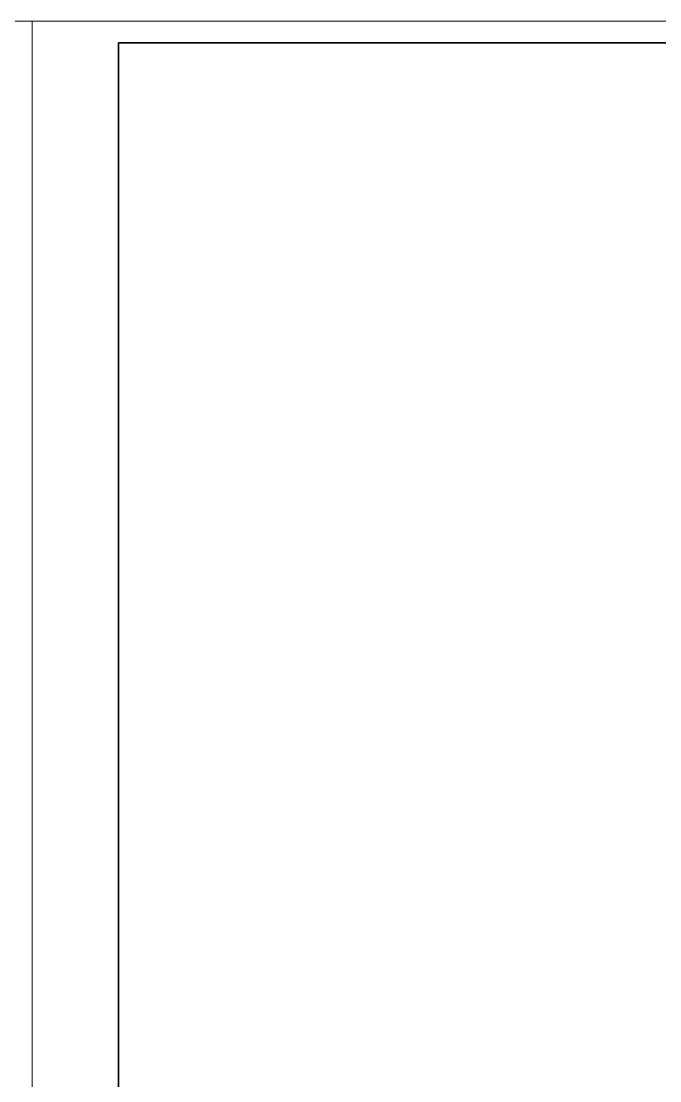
# Model space of a CAD drawing. Header units: millimetres. Extents: x -2281 to 5887, y 0 to 4166.
# Drawn here: x 838.5 to 986.2, y 348.9 to 594 of the extents above; entities that cross this region are included whole.
import ezdxf

# ---------------------------------------------------------------- set-up
doc = ezdxf.new("R2010")
doc.units = ezdxf.units.MM
doc.linetypes.add('K5LT_BASIC', pattern=[0])
doc.linetypes.add('K5LT_THIN', pattern=[0])

msp = doc.modelspace()

# ---------------------------------------------------------------- linework, layer by layer
at = {"color": 7, "linetype": 'K5LT_THIN', "lineweight": 13}
for p, q in [((0, 594), (841, 594)), ((841, 0), (841, 594)), ((841, 594), (1682, 594)), ((841, 594), (841, 0))]:
    msp.add_line(p, q, dxfattribs=at)
at = {"color": 5, "linetype": 'K5LT_BASIC', "lineweight": 35, "true_color": 0x0000ff}
for p, q in [((861, 5), (861, 589)), ((861, 589), (1677, 589))]:
    msp.add_line(p, q, dxfattribs=at)

doc.saveas('drawing.dxf')
